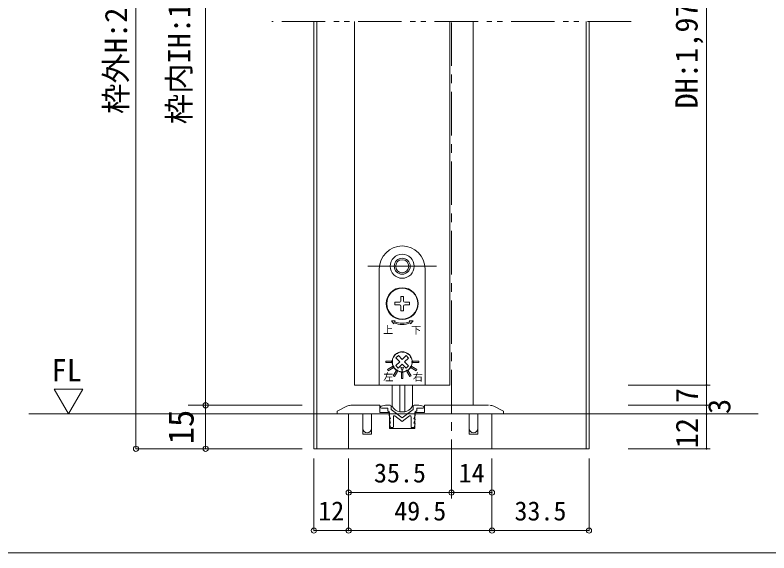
# Model space of a CAD drawing. Units: millimetres on the paper, enlarged 10 times, with parts at other scales. Extents: x -2000 to 11221, y -1870 to 1385.
# Drawn here: x -1277 to -409, y -68 to 551 of the extents above; entities that cross this region are included whole.
import ezdxf
from ezdxf.enums import TextEntityAlignment as Align

# ---------------------------------------------------------------- set-up
doc = ezdxf.new("R2010")
doc.units = ezdxf.units.MM
doc.header["$LTSCALE"] = 10
doc.header["$PDMODE"] = 32
doc.header["$PDSIZE"] = 6
for name, pattern in [('CHAIN1', [8, 5, -1, 1, -1]), ('DOUBLE_CHAIN1', [8.8, 5, -1, 0.6, -0.6, 0.6, -1]), ('USER1', [19.05, 12.7, -6.35])]:
    doc.linetypes.add(name, pattern=pattern)
doc.layers.add('1-1_0', color=7, linetype='Continuous', lineweight=18)
doc.layers.add('2-0_18', color=7, linetype='Continuous', lineweight=20)
doc.styles.add('ＭＳ ゴシック', font='')
doc.styles.get('ＭＳ ゴシック').set_extended_font_data('MS Gothic')

msp = doc.modelspace()

# ---------------------------------------------------------------- linework, layer by layer
at = {"layer": '1-1_0'}
msp.add_lwpolyline([(380, -67.5), (-1950, -67.5), (-1950, 1335)], dxfattribs=at)
at = {"layer": '1-1_0', "lineweight": 20}
msp.add_lwpolyline([(380, -67.5), (-1950, -67.5), (-1950, 1335)], dxfattribs=at)
at = {"layer": '2-0_18', "color": 4, "lineweight": 9}
for p, q in [((-1137.67, 1036.22), (-1137.67, 52.4)), ((-1057.51, 916.22), (-1057.51, 102.4)), ((-481.12, 119.07), (-481.12, 916.74)), ((-571.26, 125.74), (-476.95, 125.74)), ((-571.26, 125.74), (-476.95, 125.74)), ((-481.12, 119.07), (-481.12, 102.4)), ((-1077.51, 102.4), (-946.26, 102.4)), ((-1057.51, 102.4), (-1057.51, 52.4)), ((-571.26, 102.4), (-476.95, 102.4)), ((-571.26, 102.4), (-476.95, 102.4)), ((-481.12, 102.4), (-481.12, 92.4)), ((-932.92, 92.4), (-1260.86, 92.4)), ((-571.26, 92.4), (-476.95, 92.4)), ((-571.26, 92.4), (-476.95, 92.4)), ((-481.12, 92.4), (-481.12, 52.4)), ((-1137.67, 52.4), (-956.01, 52.4)), ((-1077.51, 52.4), (-946.26, 52.4)), ((-571.26, 52.4), (-476.95, 52.4)), ((-932.92, -41.76), (-932.92, 41.2)), ((-932.92, -41.76), (-932.92, 41.2)), ((-892.92, -41.76), (-892.92, 41.2)), ((-774.59, -4.7), (-774.59, 41.2)), ((-727.92, -41.76), (-727.92, 41.2)), ((-616.26, -41.76), (-616.26, 41.2)), ((-616.26, -41.76), (-616.26, 41.2)), ((-892.92, -4.7), (-892.92, 27.85)), ((-727.92, -4.7), (-727.92, 27.85)), ((-892.92, 1.96), (-774.59, 1.96)), ((-774.59, 1.96), (-727.92, 1.96)), ((-932.92, -41.76), (-892.92, -41.76)), ((-892.92, -41.76), (-727.92, -41.76)), ((-727.92, -41.76), (-616.26, -41.76))]:
    msp.add_line(p, q, dxfattribs=at)
at = {"layer": '2-0_18', "linetype": 'DOUBLE_CHAIN1'}
msp.add_line((-567.92, 544.07), (-981.26, 544.07), dxfattribs=at)
at = {"layer": '2-0_18'}
for p, q in [((-932.92, 544.07), (-932.92, 52.4)), ((-929.59, 544.07), (-929.59, 52.4)), ((-886.26, 544.07), (-886.26, 125.74)), ((-776.26, 544.07), (-776.26, 125.74)), ((-749.59, 544.07), (-749.59, 102.4)), ((-619.59, 544.07), (-619.59, 52.4)), ((-616.26, 544.07), (-616.26, 52.4)), ((-886.26, 125.74), (-776.26, 125.74)), ((-890.56, 102.4), (-857.09, 102.4)), ((-856.26, 100.07), (-856.26, 100.27)), ((-850.36, 102.38), (-855.47, 101.24)), ((-855.26, 99.07), (-851.81, 99.07)), ((-851.81, 99.07), (-847.92, 99.07)), ((-850.15, 102.4), (-845.03, 102.4)), ((-847.92, 96.15), (-846.26, 94.9)), ((-844.03, 101.4), (-844.03, 97.4)), ((-844.03, 97.4), (-831.26, 87.82)), ((-831.26, 87.82), (-818.48, 97.4)), ((-818.48, 101.4), (-818.48, 97.4)), ((-812.37, 102.4), (-817.48, 102.4)), ((-814.59, 96.15), (-816.26, 94.9)), ((-810.7, 99.07), (-814.59, 99.07)), ((-814.59, 96.15), (-814.59, 99.07)), ((-812.15, 102.38), (-807.04, 101.24)), ((-807.26, 99.07), (-810.7, 99.07)), ((-806.26, 100.27), (-806.26, 100.07)), ((-805.42, 102.4), (-731.81, 102.4)), ((-421.79, 92.4), (-1240.71, 92.4)), ((-907.92, 92.4), (-932.92, 92.4)), ((-892.92, 92.4), (-906.26, 92.4)), ((-876.59, 92.4), (-892.92, 92.4)), ((-892.92, 52.4), (-892.92, 92.4)), ((-876.59, 92.4), (-876.59, 69.07)), ((-845.92, 92.4), (-866.59, 92.4)), ((-846.26, 90.86), (-846.26, 94.9)), ((-846.21, 90.62), (-844.77, 86.77)), ((-845.33, 86.77), (-844.77, 86.77)), ((-841.42, 77.44), (-841.42, 89.28)), ((-831.26, 83.65), (-839.82, 90.08)), ((-831.26, 83.65), (-822.69, 90.08)), ((-821.09, 77.4), (-821.09, 89.28)), ((-816.3, 90.62), (-817.76, 86.74)), ((-769.59, 92.4), (-816.59, 92.4)), ((-816.26, 90.86), (-816.26, 94.9)), ((-712.59, 92.4), (-759.59, 92.4)), ((-754.26, 92.4), (-754.26, 69.07)), ((-727.92, 52.4), (-727.92, 92.4)), ((-646.26, 92.4), (-616.26, 92.4)), ((-845.97, 85.91), (-844.72, 81.77)), ((-844.87, 77.24), (-845.97, 80.91)), ((-845.33, 81.77), (-844.72, 81.77)), ((-817.15, 86.74), (-817.76, 86.74)), ((-816.51, 85.88), (-817.76, 81.74)), ((-817.15, 81.74), (-817.76, 81.74)), ((-817.61, 77.21), (-816.51, 80.88)), ((-844.23, 76.77), (-842.09, 76.77)), ((-818.25, 76.74), (-820.42, 76.74)), ((-932.92, 52.4), (-616.26, 52.4)), ((-764.59, 52.4), (-892.92, 52.4)), ((-727.92, 52.4), (-892.92, 52.4))]:
    msp.add_line(p, q, dxfattribs=at)
at = {"layer": '2-0_18', "color": 4, "linetype": 'CHAIN1', "lineweight": 9}
msp.add_line((-774.59, 543.06), (-774.59, -0.46), dxfattribs=at)
at = {"layer": '2-0_18', "color": 2, "linetype": 'USER1', "lineweight": 18}
msp.add_line((-870.76, 262.4), (-791.76, 262.4), dxfattribs=at)
at = {"layer": '2-0_18', "lineweight": 18}
for p, q in [((-857.59, 259.4), (-857.59, 125.74)), ((-804.92, 125.74), (-804.92, 259.4)), ((-829.76, 227.74), (-832.76, 227.74)), ((-832.76, 222.24), (-832.76, 227.74)), ((-829.76, 222.24), (-829.76, 227.74)), ((-834.09, 217.9), (-839.59, 217.9)), ((-822.92, 220.9), (-828.42, 220.9)), ((-822.92, 217.9), (-828.42, 217.9)), ((-822.92, 220.9), (-822.92, 217.9)), ((-832.76, 211.07), (-832.76, 216.57)), ((-829.76, 211.07), (-832.76, 211.07)), ((-829.76, 211.07), (-829.76, 216.57)), ((-834.08, 152.44), (-838.51, 156.97)), ((-831.22, 155.23), (-826.69, 159.65)), ((-838.62, 148.01), (-834.08, 152.44)), ((-835.82, 145.15), (-838.62, 148.01)), ((-835.82, 145.15), (-831.29, 149.57)), ((-826.87, 145.04), (-831.29, 149.57)), ((-824, 147.83), (-826.87, 145.04)), ((-857.59, 125.74), (-804.92, 125.74)), ((-842.92, 101.76), (-842.92, 125.74)), ((-834.17, 125.74), (-834.17, 94.69)), ((-828.34, 125.74), (-828.34, 94.69)), ((-819.59, 125.74), (-819.59, 101.76)), ((-834.17, 94.69), (-828.34, 94.69))]:
    msp.add_line(p, q, dxfattribs=at)
for points in [[(-834.09, 220.9), (-839.59, 220.9), (-839.59, 217.9)], [(-839.93, 198.46), (-839.42, 199.69), (-843.75, 199.69), (-840.95, 196), (-840.44, 197.23)], [(-822.07, 197.23), (-821.56, 196), (-818.76, 199.69), (-823.09, 199.69), (-822.58, 198.46)], [(-831.22, 155.23), (-835.65, 159.76), (-838.51, 156.97)], [(-824, 147.83), (-828.43, 152.37), (-823.9, 156.79), (-826.69, 159.65)]]:
    msp.add_lwpolyline(points, dxfattribs=at)
for points in [[(-850.26, 151.57), (-843.59, 151.57), (-843.59, 153.24), (-850.26, 153.24)], [(-812.26, 153.24), (-818.92, 153.24), (-818.92, 151.57), (-812.26, 151.57)], [(-847.29, 142.18), (-841.52, 145.51), (-842.35, 146.96), (-848.13, 143.62)], [(-840.03, 135.53), (-836.7, 141.3), (-838.14, 142.14), (-841.48, 136.36)], [(-831.38, 142.07), (-829.67, 146.05), (-833, 146.09)], [(-830.42, 140.07), (-832.09, 140.07), (-832.09, 133.4), (-830.42, 133.4)], [(-821.03, 136.36), (-824.37, 142.14), (-825.81, 141.3), (-822.48, 135.53)], [(-814.39, 143.62), (-820.16, 146.96), (-820.99, 145.51), (-815.22, 142.18)]]:
    msp.add_lwpolyline(points, close=True, dxfattribs=at)
at = {"layer": '2-0_18'}
msp.add_lwpolyline([(-1215.16, 92.4), (-1198.67, 121.09), (-1231.86, 121.09)], close=True, dxfattribs=at)
for points in [[(-906.26, 92.4), (-906.26, 95.74), (-895.03, 101.35)], [(-857.09, 102.4), (-857.09, 94.07), (-845.92, 94.07), (-845.92, 75.74), (-816.59, 75.74), (-816.59, 94.07)], [(-847.92, 96.15), (-847.92, 97.82), (-847.92, 99.07)], [(-816.55, 94.07), (-805.42, 94.07), (-805.42, 102.4)], [(-714.59, 92.4), (-714.59, 95.74), (-725.81, 101.35)], [(-866.59, 92.4), (-866.59, 69.07), (-876.59, 69.07)], [(-744.26, 92.4), (-744.26, 69.07), (-754.26, 69.07)], [(-714.59, 92.4), (-727.92, 92.4), (-744.26, 92.4)]]:
    msp.add_lwpolyline(points, dxfattribs=at)
at = {"layer": '2-0_18', "lineweight": 18}
for centre, radius in [((-831.26, 262.4), 13.83), ((-831.26, 262.4), 9.17), ((-831.26, 262.4), 7.5), ((-831.26, 219.4), 18.33), ((-831.26, 219.4), 17.83)]:
    msp.add_circle(centre, radius, dxfattribs=at)
for centre, radius, start, end in [((-831.26, 259.4), 26.33, 0, 180), ((-834.09, 222.24), 1.33, 270, 360), ((-834.09, 216.57), 1.33, 360, 90), ((-828.42, 222.24), 1.33, 180, 270), ((-828.42, 216.57), 1.33, 90, 180), ((-831.26, 219.4), 24, 247.5, 292.5), ((-831.26, 219.4), 22.67, 247.5, 292.5), ((-831.26, 152.4), 11.67, 98.90298, 201.09702), ((-831.26, 152.4), 11.5, 160.42431, 168.17431), ((-838.95, 155.14), 3.33, 129.87866, 160.42431), ((-831.26, 152.4), 11.17, 146.90028, 151.69834), ((-837.34, 157.85), 3.33, 138.17431, 168.71996), ((-831.26, 152.4), 11.5, 130.42431, 138.17431), ((-836.55, 158.62), 3.33, 99.87866, 130.42431), ((-831.26, 152.4), 11.17, 116.90028, 121.69834), ((-833.8, 160.16), 3.33, 108.17431, 138.71996), ((-831.26, 152.4), 11.5, 100.42431, 108.17431), ((-832.73, 160.43), 3.33, 69.87866, 100.42431), ((-832.7, 161.62), 2.33, 72.61143, 98.90298), ((-831.26, 166.24), 2.5, 252.61143, 287.38857), ((-831.26, 152.4), 11.17, 86.90028, 91.69834), ((-829.58, 160.4), 3.33, 78.17431, 108.71996), ((-829.81, 161.62), 2.33, 81.09702, 107.38857), ((-831.26, 152.4), 11.67, 338.90298, 81.09702), ((-831.26, 152.4), 11.5, 70.42431, 78.17431), ((-828.52, 160.1), 3.33, 39.87866, 70.42431), ((-831.26, 152.4), 11.17, 56.90028, 61.69834), ((-825.81, 158.49), 3.33, 48.17431, 78.71996), ((-831.26, 152.4), 11.5, 40.42431, 48.17431), ((-825.04, 157.7), 3.33, 9.87866, 40.42431), ((-831.26, 152.4), 11.17, 26.90028, 31.69834), ((-823.5, 154.95), 3.33, 18.17431, 48.71996), ((-839.29, 150.92), 3.33, 159.87866, 190.42431), ((-839.25, 154.08), 3.33, 168.17431, 198.71996), ((-831.26, 152.4), 11.5, 190.42431, 198.17431), ((-831.26, 152.4), 11.17, 176.90028, 181.69834), ((-839.02, 149.85), 3.33, 198.17431, 228.71996), ((-839.96, 149.04), 2.33, 201.09702, 227.38857), ((-823.56, 149.67), 3.33, 309.87866, 340.42431), ((-822.55, 149.04), 2.33, 312.61143, 338.90298), ((-831.26, 152.4), 11.5, 340.42431, 348.17431), ((-831.26, 152.4), 11.5, 10.42431, 18.17431), ((-831.26, 152.4), 11.17, 356.90028, 1.69834), ((-823.26, 150.73), 3.33, 348.17431, 18.71996), ((-823.22, 153.88), 3.33, 339.87866, 10.42431), ((-843.24, 145.49), 2.5, 12.61143, 47.38857), ((-831.26, 152.4), 11.17, 206.90028, 211.69834), ((-838.52, 146.54), 2.33, 192.61143, 218.90298), ((-837.47, 147.11), 3.33, 189.87866, 220.42431), ((-831.26, 152.4), 11.67, 218.90298, 321.09702), ((-831.26, 152.4), 11.5, 220.42431, 228.17431), ((-836.7, 146.32), 3.33, 228.17431, 258.71996), ((-831.26, 152.4), 11.17, 236.90028, 241.69834), ((-833.99, 144.71), 3.33, 219.87866, 250.42431), ((-831.26, 152.4), 11.5, 250.42431, 258.17431), ((-832.93, 144.41), 3.33, 258.17431, 288.71996), ((-831.26, 152.4), 11.17, 266.90028, 271.69834), ((-829.78, 144.37), 3.33, 249.87866, 280.42431), ((-831.26, 152.4), 11.5, 280.42431, 288.17431), ((-828.71, 144.64), 3.33, 288.17431, 318.71996), ((-831.26, 152.4), 11.17, 296.90028, 301.69834), ((-825.96, 146.18), 3.33, 279.87866, 310.42431), ((-831.26, 152.4), 11.5, 310.42431, 318.17431), ((-825.17, 146.96), 3.33, 318.17431, 348.71996), ((-823.99, 146.54), 2.33, 321.09702, 347.38857), ((-831.26, 152.4), 11.17, 326.90028, 331.69834), ((-819.28, 145.49), 2.5, 132.61143, 167.38857), ((-841.26, 101.76), 1.67, 180, 210.56067), ((-831.21, 107.69), 13.33, 210.56067, 257.16143), ((-831.3, 107.69), 13.33, 282.83857, 329.43933), ((-821.26, 101.76), 1.67, 329.43933, 360)]:
    msp.add_arc(centre, radius, start, end, dxfattribs=at)
at = {"layer": '2-0_18', "color": 4, "lineweight": 9}
for centre, start, end in [((-481.12, 125.74), 90, 270), ((-481.12, 125.74), 90, 270), ((-481.12, 125.74), 270, 90), ((-481.12, 125.74), 270, 90), ((-481.12, 102.4), 90, 270), ((-481.12, 102.4), 90, 270), ((-481.12, 102.4), 270, 90), ((-481.12, 102.4), 270, 90), ((-481.12, 92.4), 90, 270), ((-481.12, 92.4), 90, 270), ((-481.12, 92.4), 270, 90), ((-481.12, 92.4), 270, 90), ((-481.12, 52.4), 90, 270), ((-481.12, 52.4), 270, 90)]:
    msp.add_arc(centre, 0.521, start, end, dxfattribs=at)
at = {"layer": '2-0_18'}
for centre, radius, start, end in [((-890.56, 92.4), 10, 90, 116.56505), ((-855.26, 100.27), 1, 102.52881, 180), ((-855.26, 100.07), 1, 180, 270), ((-850.15, 101.4), 1, 90, 102.52881), ((-850.15, 101.4), 1, 90, 102.52881), ((-850.15, 101.4), 1, 90, 102.52881), ((-850.15, 101.4), 1, 90, 102.52881), ((-845.03, 101.4), 1, 0, 90), ((-817.48, 101.4), 1, 90, 180), ((-812.37, 101.4), 1, 77.47119, 90), ((-807.26, 100.07), 1, 270, 0), ((-807.26, 100.27), 1, 0, 77.47119), ((-730.28, 92.4), 10, 63.43495, 90), ((-845.59, 90.86), 0.667, 180, 200.55605), ((-845.59, 90.86), 0.667, 180, 200.55605), ((-845.59, 90.86), 0.667, 180, 200.55605), ((-845.59, 90.86), 0.667, 180, 200.55605), ((-845.33, 86.1), 0.667, 90, 196.69924), ((-840.42, 89.28), 1, 53.1301, 180), ((-822.09, 89.28), 1, 0, 126.8699), ((-816.92, 90.86), 0.667, 339.44395, 0), ((-816.92, 90.86), 0.667, 339.44395, 0), ((-816.92, 90.86), 0.667, 339.44395, 0), ((-845.33, 81.1), 0.667, 90, 196.69924), ((-817.15, 86.07), 0.667, 343.30076, 90), ((-817.15, 81.07), 0.667, 343.30076, 90), ((-871.59, 75.74), 5, 180, 0), ((-844.23, 77.44), 0.667, 196.69924, 270), ((-842.09, 77.44), 0.667, 270, 0), ((-820.42, 77.4), 0.667, 180, 270), ((-818.25, 77.4), 0.667, 270, 343.30076), ((-749.26, 75.74), 5, 180, 0)]:
    msp.add_arc(centre, radius, start, end, dxfattribs=at)
at = {"layer": '2-0_18', "color": 4}
for p in [(-1057.51, 102.4), (-1137.67, 52.4), (-1057.51, 52.4), (-892.92, 1.96), (-774.59, 1.96), (-727.92, 1.96), (-932.92, -41.76), (-892.92, -41.76), (-727.92, -41.76), (-616.26, -41.76)]:
    msp.add_point(p, dxfattribs=at)

# ---------------------------------------------------------------- texts
at = {"layer": '2-0_18', "style": 'ＭＳ ゴシック'}
for s, height, p in [('枠内IH:1,985', 25.66, (-1067.56, 425.86)), ('枠外H:2,036', 25.66, (-1140.17, 437.64)), ('DH:1,970', 25.66, (-483.62, 443.98)), ('7', 25.66, (-483.18, 104.85)), ('3', 25.66, (-445.9, 92.4)), ('15', 29.33, (-1062.51, 57.4)), ('12', 25.66, (-483.2, 52.85))]:
    msp.add_text(s, height=height, rotation=90, dxfattribs=at).set_placement(p, align=Align.BOTTOM_LEFT)
for s, height, p in [('上', 8.55, (-853.33, 182.34)), ('下', 8.55, (-821.01, 182.08)), ('FL', 25.66, (-1234.82, 122.2)), ('左', 8.55, (-853.02, 128.16)), ('右', 8.55, (-819.04, 128.08)), ('35.5', 21.99, (-863.76, 6.96)), ('14', 21.99, (-766.26, 6.96)), ('12', 21.99, (-927.92, -36.76)), ('49.5', 21.99, (-840.42, -36.76)), ('33.5', 21.99, (-702.09, -36.76))]:
    msp.add_text(s, height=height, dxfattribs=at).set_placement(p, align=Align.BOTTOM_LEFT)

doc.saveas('drawing.dxf')
